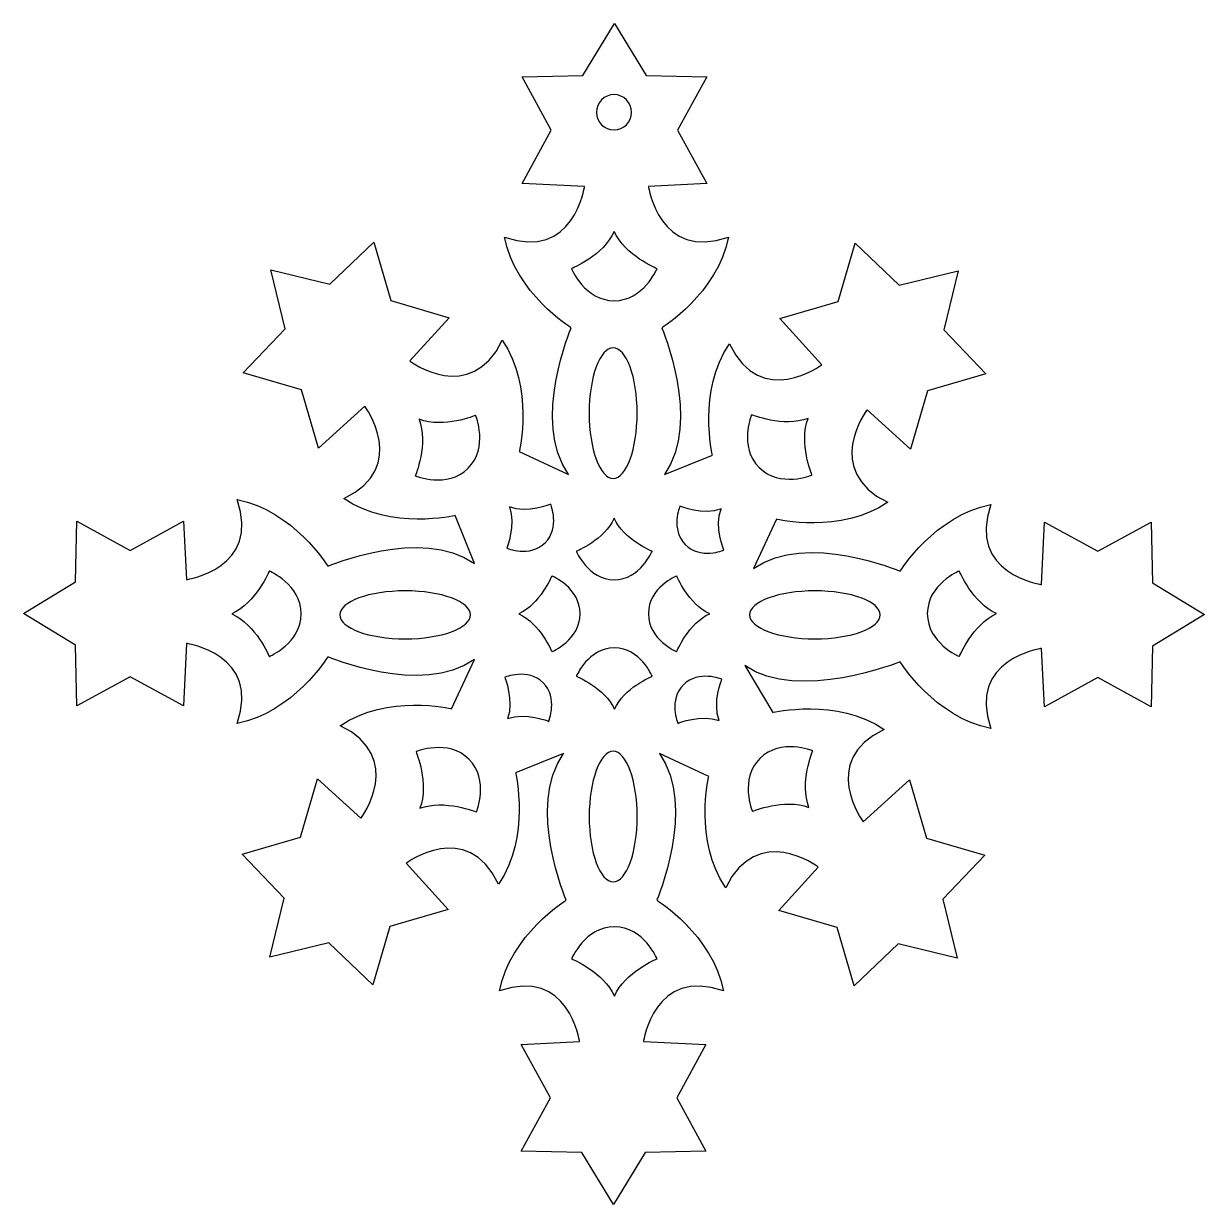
# Model space of a CAD drawing. Header units: centimetres. Extents: x 2 to 128, y -104 to 2.
# Drawn here: x 66.21 to 76.21, y -104.39 to -94.39 of the extents above; entities that cross this region are included whole.
import ezdxf

# ---------------------------------------------------------------- set-up
doc = ezdxf.new("R2010")
doc.units = ezdxf.units.CM
doc.header["$MEASUREMENT"] = 0
doc.layers.add('layer 1', color=7, linetype='Continuous')

msp = doc.modelspace()

# ---------------------------------------------------------------- linework, layer by layer
at = {"layer": 'layer 1', "color": 250}
for points, knots in [([(73.71383, -100.79589), (73.71383, -100.79589), (73.32254, -101.15208), (73.32254, -101.15208), (73.32254, -101.15208), (73.32254, -101.15208), (72.93935, -100.64119), (73.49815, -100.36976), (73.49815, -100.36976), (73.09901, -100.09835), (72.55618, -100.22607), (72.55618, -100.22607), (72.55618, -100.22607), (72.55618, -100.22607), (72.32037, -99.82958), (72.32037, -99.82958), (72.32037, -99.82958), (72.77195, -100.14568), (73.63505, -99.79732), (73.63505, -99.79732), (73.63505, -99.79732), (73.63505, -99.79732), (73.92857, -100.27147), (74.40273, -100.36179), (74.40273, -100.36179), (74.19952, -99.77474), (74.83172, -99.68443), (74.83172, -99.68443), (74.83172, -99.68443), (74.83172, -99.68443), (74.85655, -100.17828), (74.85655, -100.17828), (74.85655, -100.17828), (74.85655, -100.17828), (75.30813, -99.93078), (75.30813, -99.93078), (75.30813, -99.93078), (75.30813, -99.93078), (75.75971, -100.17828), (75.75971, -100.17828), (75.75971, -100.17828), (75.75971, -100.17828), (75.77117, -99.66345), (75.77117, -99.66345), (75.77117, -99.66345), (75.77117, -99.66345), (76.21128, -99.39613), (76.21128, -99.39613), (76.21128, -99.39613), (76.21128, -99.39613), (75.77117, -99.12879), (75.77117, -99.12879), (75.77117, -99.12879), (75.77117, -99.12879), (75.75971, -98.61397), (75.75971, -98.61397), (75.75971, -98.61397), (75.75971, -98.61397), (75.30813, -98.86146), (75.30813, -98.86146), (75.30813, -98.86146), (75.30813, -98.86146), (74.85655, -98.61397), (74.85655, -98.61397), (74.85655, -98.61397), (74.85655, -98.61397), (74.83172, -99.14253), (74.83172, -99.14253), (74.83172, -99.14253), (74.83172, -99.14253), (74.19952, -99.05221), (74.40273, -98.46516), (74.40273, -98.46516), (73.92857, -98.55548), (73.63505, -99.02963), (73.63505, -99.02963), (73.63505, -99.02963), (73.63505, -99.02963), (72.84479, -98.69094), (72.39322, -99.00705), (72.39322, -99.00705), (72.39322, -99.00705), (72.58785, -98.59028), (72.58785, -98.59028), (72.58785, -98.59028), (72.58785, -98.59028), (73.13068, -98.718), (73.52982, -98.44658), (73.52982, -98.44658), (72.97102, -98.17516), (73.35419, -97.66427), (73.35419, -97.66427), (73.35419, -97.66427), (73.35419, -97.66427), (73.72097, -97.99592), (73.72097, -97.99592), (73.72097, -97.99592), (73.72097, -97.99592), (73.86527, -97.50161), (73.86527, -97.50161), (73.86527, -97.50161), (73.86527, -97.50161), (74.35959, -97.3573), (74.35959, -97.3573), (74.35959, -97.3573), (74.35959, -97.3573), (74.00366, -96.98514), (74.00366, -96.98514), (74.00366, -96.98514), (74.00366, -96.98514), (74.12583, -96.48491), (74.12583, -96.48491), (74.12583, -96.48491), (74.12583, -96.48491), (73.62559, -96.60708), (73.62559, -96.60708), (73.62559, -96.60708), (73.62559, -96.60708), (73.25345, -96.25115), (73.25345, -96.25115), (73.25345, -96.25115), (73.25345, -96.25115), (73.10915, -96.74547), (73.10915, -96.74547), (73.10915, -96.74547), (73.10915, -96.74547), (72.61483, -96.88979), (72.61483, -96.88979), (72.61483, -96.88979), (72.61483, -96.88979), (72.97102, -97.28108), (72.97102, -97.28108), (72.97102, -97.28108), (72.97102, -97.28108), (72.46013, -97.66427), (72.1887, -97.10548), (72.1887, -97.10548), (71.91729, -97.50461), (72.04501, -98.04744), (72.04501, -98.04744), (72.04501, -98.04744), (72.04501, -98.04744), (71.63884, -98.21041), (71.63884, -98.21041), (71.63884, -98.21041), (71.95495, -97.75883), (71.61625, -96.96857), (71.61625, -96.96857), (71.61625, -96.96857), (71.61625, -96.96857), (72.09041, -96.67505), (72.18073, -96.2009), (72.18073, -96.2009), (71.59368, -96.4041), (71.50335, -95.77189), (71.50335, -95.77189), (71.50335, -95.77189), (71.50335, -95.77189), (71.99722, -95.74707), (71.99722, -95.74707), (71.99722, -95.74707), (71.99722, -95.74707), (71.74972, -95.29549), (71.74972, -95.29549), (71.74972, -95.29549), (71.74972, -95.29549), (71.99722, -94.84391), (71.99722, -94.84391), (71.99722, -94.84391), (71.99722, -94.84391), (71.48239, -94.83245), (71.48239, -94.83245), (71.48239, -94.83245), (71.48239, -94.83245), (71.21507, -94.39233), (71.21507, -94.39233), (71.21507, -94.39233), (71.21507, -94.39233), (70.94772, -94.83245), (70.94772, -94.83245), (70.94772, -94.83245), (70.94772, -94.83245), (70.4329, -94.84391), (70.4329, -94.84391), (70.4329, -94.84391), (70.4329, -94.84391), (70.68041, -95.29549), (70.68041, -95.29549), (70.68041, -95.29549), (70.68041, -95.29549), (70.4329, -95.74707), (70.4329, -95.74707), (70.4329, -95.74707), (70.4329, -95.74707), (70.96148, -95.77189), (70.96148, -95.77189), (70.96148, -95.77189), (70.96148, -95.77189), (70.87116, -96.4041), (70.2841, -96.2009), (70.2841, -96.2009), (70.37443, -96.67505), (70.84857, -96.96857), (70.84857, -96.96857), (70.84857, -96.96857), (70.84857, -96.96857), (70.50989, -97.75883), (70.82599, -98.21041), (70.82599, -98.21041), (70.82599, -98.21041), (70.40922, -98.01577), (70.40922, -98.01577), (70.40922, -98.01577), (70.40922, -98.01577), (70.53695, -97.47294), (70.26553, -97.0738), (70.26553, -97.0738), (69.99411, -97.6326), (69.48321, -97.24943), (69.48321, -97.24943), (69.48321, -97.24943), (69.48321, -97.24943), (69.81487, -96.88267), (69.81487, -96.88267), (69.81487, -96.88267), (69.81487, -96.88267), (69.32054, -96.73835), (69.32054, -96.73835), (69.32054, -96.73835), (69.32054, -96.73835), (69.17624, -96.24403), (69.17624, -96.24403), (69.17624, -96.24403), (69.17624, -96.24403), (68.80408, -96.59997), (68.80408, -96.59997), (68.80408, -96.59997), (68.80408, -96.59997), (68.30385, -96.47778), (68.30385, -96.47778), (68.30385, -96.47778), (68.30385, -96.47778), (68.42602, -96.97802), (68.42602, -96.97802), (68.42602, -96.97802), (68.42602, -96.97802), (68.0701, -97.35017), (68.0701, -97.35017), (68.0701, -97.35017), (68.0701, -97.35017), (68.56442, -97.49448), (68.56442, -97.49448), (68.56442, -97.49448), (68.56442, -97.49448), (68.70873, -97.98879), (68.70873, -97.98879), (68.70873, -97.98879), (68.70873, -97.98879), (69.10002, -97.6326), (69.10002, -97.6326), (69.10002, -97.6326), (69.10002, -97.6326), (69.48321, -98.1435), (68.92442, -98.41492), (68.92442, -98.41492), (69.32356, -98.68633), (69.86638, -98.55861), (69.86638, -98.55861), (69.86638, -98.55861), (69.86638, -98.55861), (70.02935, -98.96478), (70.02935, -98.96478), (70.02935, -98.96478), (69.57777, -98.64869), (68.78752, -98.98737), (68.78752, -98.98737), (68.78752, -98.98737), (68.78752, -98.98737), (68.49399, -98.51321), (68.01984, -98.42289), (68.01984, -98.42289), (68.22305, -99.00994), (67.59084, -99.10026), (67.59084, -99.10026), (67.59084, -99.10026), (67.59084, -99.10026), (67.56601, -98.6064), (67.56601, -98.6064), (67.56601, -98.6064), (67.56601, -98.6064), (67.11443, -98.8539), (67.11443, -98.8539), (67.11443, -98.8539), (67.11443, -98.8539), (66.66286, -98.6064), (66.66286, -98.6064), (66.66286, -98.6064), (66.66286, -98.6064), (66.6514, -99.12123), (66.6514, -99.12123), (66.6514, -99.12123), (66.6514, -99.12123), (66.21128, -99.38855), (66.21128, -99.38855), (66.21128, -99.38855), (66.21128, -99.38855), (66.6514, -99.65589), (66.6514, -99.65589), (66.6514, -99.65589), (66.6514, -99.65589), (66.66286, -100.1707), (66.66286, -100.1707), (66.66286, -100.1707), (66.66286, -100.1707), (67.11443, -99.92321), (67.11443, -99.92321), (67.11443, -99.92321), (67.11443, -99.92321), (67.56601, -100.1707), (67.56601, -100.1707), (67.56601, -100.1707), (67.56601, -100.1707), (67.59084, -99.64216), (67.59084, -99.64216), (67.59084, -99.64216), (67.59084, -99.64216), (68.22304, -99.73246), (68.01984, -100.31952), (68.01984, -100.31952), (68.494, -100.2292), (68.78752, -99.75504), (68.78752, -99.75504), (68.78752, -99.75504), (68.78752, -99.75504), (69.57777, -100.09373), (70.02935, -99.77762), (70.02935, -99.77762), (70.02935, -99.77762), (69.83471, -100.1944), (69.83471, -100.1944), (69.83471, -100.1944), (69.83471, -100.1944), (69.29188, -100.06668), (68.89274, -100.33809), (68.89274, -100.33809), (69.45154, -100.60951), (69.06836, -101.12041), (69.06836, -101.12041), (69.06836, -101.12041), (69.06836, -101.12041), (68.70159, -100.78875), (68.70159, -100.78875), (68.70159, -100.78875), (68.70159, -100.78875), (68.55728, -101.28308), (68.55728, -101.28308), (68.55728, -101.28308), (68.55728, -101.28308), (68.06297, -101.42738), (68.06297, -101.42738), (68.06297, -101.42738), (68.06297, -101.42738), (68.41891, -101.79953), (68.41891, -101.79953), (68.41891, -101.79953), (68.41891, -101.79953), (68.29673, -102.29977), (68.29673, -102.29977), (68.29673, -102.29977), (68.29673, -102.29977), (68.79697, -102.1776), (68.79697, -102.1776), (68.79697, -102.1776), (68.79697, -102.1776), (69.16911, -102.53352), (69.16911, -102.53352), (69.16911, -102.53352), (69.16911, -102.53352), (69.31342, -102.0392), (69.31342, -102.0392), (69.31342, -102.0392), (69.31342, -102.0392), (69.80774, -101.89489), (69.80774, -101.89489), (69.80774, -101.89489), (69.80774, -101.89489), (69.45154, -101.5036), (69.45154, -101.5036), (69.45154, -101.5036), (69.45154, -101.5036), (69.96243, -101.12041), (70.23386, -101.6792), (70.23386, -101.6792), (70.50527, -101.28007), (70.37755, -100.73723), (70.37755, -100.73723), (70.37755, -100.73723), (70.37755, -100.73723), (70.78372, -100.57427), (70.78372, -100.57427), (70.78372, -100.57427), (70.46763, -101.02586), (70.80631, -101.8161), (70.80631, -101.8161), (70.80631, -101.8161), (70.80631, -101.8161), (70.33215, -102.10963), (70.24183, -102.58379), (70.24183, -102.58379), (70.82888, -102.38057), (70.91921, -103.01279), (70.91921, -103.01279), (70.91921, -103.01279), (70.91921, -103.01279), (70.42534, -103.03761), (70.42534, -103.03761), (70.42534, -103.03761), (70.42534, -103.03761), (70.67284, -103.48919), (70.67284, -103.48919), (70.67284, -103.48919), (70.67284, -103.48919), (70.42534, -103.94077), (70.42534, -103.94077), (70.42534, -103.94077), (70.42534, -103.94077), (70.94017, -103.95223), (70.94017, -103.95223), (70.94017, -103.95223), (70.94017, -103.95223), (71.20749, -104.39233), (71.20749, -104.39233), (71.20749, -104.39233), (71.20749, -104.39233), (71.47484, -103.95222), (71.47484, -103.95222), (71.47484, -103.95222), (71.47484, -103.95222), (71.98964, -103.94077), (71.98964, -103.94077), (71.98964, -103.94077), (71.98964, -103.94077), (71.74216, -103.48919), (71.74216, -103.48919), (71.74216, -103.48919), (71.74216, -103.48919), (71.98964, -103.03761), (71.98964, -103.03761), (71.98964, -103.03761), (71.98964, -103.03761), (71.46109, -103.01279), (71.46109, -103.01279), (71.46109, -103.01279), (71.46109, -103.01279), (71.5514, -102.38057), (72.13846, -102.58379), (72.13846, -102.58379), (72.04815, -102.10963), (71.57399, -101.81611), (71.57399, -101.81611), (71.57399, -101.81611), (71.57399, -101.81611), (71.91267, -101.02586), (71.59657, -100.57427), (71.59657, -100.57427), (71.59657, -100.57427), (72.01335, -100.7689), (72.01335, -100.7689), (72.01335, -100.7689), (72.01335, -100.7689), (71.88561, -101.31174), (72.15703, -101.71087), (72.15703, -101.71087), (72.42845, -101.15208), (72.93935, -101.53526), (72.93935, -101.53526), (72.93935, -101.53526), (72.93935, -101.53526), (72.60769, -101.90203), (72.60769, -101.90203), (72.60769, -101.90203), (72.60769, -101.90203), (73.10201, -102.04633), (73.10201, -102.04633), (73.10201, -102.04633), (73.10201, -102.04633), (73.24632, -102.54065), (73.24632, -102.54065), (73.24632, -102.54065), (73.24632, -102.54065), (73.61847, -102.18471), (73.61847, -102.18471), (73.61847, -102.18471), (73.61847, -102.18471), (74.1187, -102.30689), (74.1187, -102.30689), (74.1187, -102.30689), (74.1187, -102.30689), (73.99654, -101.80665), (73.99654, -101.80665), (73.99654, -101.80665), (73.99654, -101.80665), (74.35247, -101.43451), (74.35247, -101.43451), (74.35247, -101.43451), (74.35247, -101.43451), (73.85815, -101.2902), (73.85815, -101.2902), (73.85815, -101.2902), (73.85815, -101.2902), (73.71383, -100.79589), (73.71383, -100.79589)], [0, 0, 0, 0, 0.0077519, 0.0077519, 0.0077519, 0.0077519, 0.0155039, 0.0155039, 0.0155039, 0.0155039, 0.0232558, 0.0232558, 0.0232558, 0.0232558, 0.0310078, 0.0310078, 0.0310078, 0.0310078, 0.0387597, 0.0387597, 0.0387597, 0.0387597, 0.0465116, 0.0465116, 0.0465116, 0.0465116, 0.0542636, 0.0542636, 0.0542636, 0.0542636, 0.0620155, 0.0620155, 0.0620155, 0.0620155, 0.0697674, 0.0697674, 0.0697674, 0.0697674, 0.0775194, 0.0775194, 0.0775194, 0.0775194, 0.0852713, 0.0852713, 0.0852713, 0.0852713, 0.0930233, 0.0930233, 0.0930233, 0.0930233, 0.1007752, 0.1007752, 0.1007752, 0.1007752, 0.1085271, 0.1085271, 0.1085271, 0.1085271, 0.1162791, 0.1162791, 0.1162791, 0.1162791, 0.124031, 0.124031, 0.124031, 0.124031, 0.1317829, 0.1317829, 0.1317829, 0.1317829, 0.1395349, 0.1395349, 0.1395349, 0.1395349, 0.1472868, 0.1472868, 0.1472868, 0.1472868, 0.1550388, 0.1550388, 0.1550388, 0.1550388, 0.1627907, 0.1627907, 0.1627907, 0.1627907, 0.1705426, 0.1705426, 0.1705426, 0.1705426, 0.1782946, 0.1782946, 0.1782946, 0.1782946, 0.1860465, 0.1860465, 0.1860465, 0.1860465, 0.1937984, 0.1937984, 0.1937984, 0.1937984, 0.2015504, 0.2015504, 0.2015504, 0.2015504, 0.2093023, 0.2093023, 0.2093023, 0.2093023, 0.2170543, 0.2170543, 0.2170543, 0.2170543, 0.2248062, 0.2248062, 0.2248062, 0.2248062, 0.2325581, 0.2325581, 0.2325581, 0.2325581, 0.2403101, 0.2403101, 0.2403101, 0.2403101, 0.248062, 0.248062, 0.248062, 0.248062, 0.255814, 0.255814, 0.255814, 0.255814, 0.2635659, 0.2635659, 0.2635659, 0.2635659, 0.2713178, 0.2713178, 0.2713178, 0.2713178, 0.2790698, 0.2790698, 0.2790698, 0.2790698, 0.2868217, 0.2868217, 0.2868217, 0.2868217, 0.2945736, 0.2945736, 0.2945736, 0.2945736, 0.3023256, 0.3023256, 0.3023256, 0.3023256, 0.3100775, 0.3100775, 0.3100775, 0.3100775, 0.3178295, 0.3178295, 0.3178295, 0.3178295, 0.3255814, 0.3255814, 0.3255814, 0.3255814, 0.3333333, 0.3333333, 0.3333333, 0.3333333, 0.3410853, 0.3410853, 0.3410853, 0.3410853, 0.3488372, 0.3488372, 0.3488372, 0.3488372, 0.3565891, 0.3565891, 0.3565891, 0.3565891, 0.3643411, 0.3643411, 0.3643411, 0.3643411, 0.372093, 0.372093, 0.372093, 0.372093, 0.379845, 0.379845, 0.379845, 0.379845, 0.3875969, 0.3875969, 0.3875969, 0.3875969, 0.3953488, 0.3953488, 0.3953488, 0.3953488, 0.4031008, 0.4031008, 0.4031008, 0.4031008, 0.4108527, 0.4108527, 0.4108527, 0.4108527, 0.4186047, 0.4186047, 0.4186047, 0.4186047, 0.4263566, 0.4263566, 0.4263566, 0.4263566, 0.4341085, 0.4341085, 0.4341085, 0.4341085, 0.4418605, 0.4418605, 0.4418605, 0.4418605, 0.4496124, 0.4496124, 0.4496124, 0.4496124, 0.4573643, 0.4573643, 0.4573643, 0.4573643, 0.4651163, 0.4651163, 0.4651163, 0.4651163, 0.4728682, 0.4728682, 0.4728682, 0.4728682, 0.4806202, 0.4806202, 0.4806202, 0.4806202, 0.4883721, 0.4883721, 0.4883721, 0.4883721, 0.496124, 0.496124, 0.496124, 0.496124, 0.503876, 0.503876, 0.503876, 0.503876, 0.5116279, 0.5116279, 0.5116279, 0.5116279, 0.5193798, 0.5193798, 0.5193798, 0.5193798, 0.5271318, 0.5271318, 0.5271318, 0.5271318, 0.5348837, 0.5348837, 0.5348837, 0.5348837, 0.5426357, 0.5426357, 0.5426357, 0.5426357, 0.5503876, 0.5503876, 0.5503876, 0.5503876, 0.5581395, 0.5581395, 0.5581395, 0.5581395, 0.5658915, 0.5658915, 0.5658915, 0.5658915, 0.5736434, 0.5736434, 0.5736434, 0.5736434, 0.5813953, 0.5813953, 0.5813953, 0.5813953, 0.5891473, 0.5891473, 0.5891473, 0.5891473, 0.5968992, 0.5968992, 0.5968992, 0.5968992, 0.6046512, 0.6046512, 0.6046512, 0.6046512, 0.6124031, 0.6124031, 0.6124031, 0.6124031, 0.620155, 0.620155, 0.620155, 0.620155, 0.627907, 0.627907, 0.627907, 0.627907, 0.6356589, 0.6356589, 0.6356589, 0.6356589, 0.6434109, 0.6434109, 0.6434109, 0.6434109, 0.6511628, 0.6511628, 0.6511628, 0.6511628, 0.6589147, 0.6589147, 0.6589147, 0.6589147, 0.6666667, 0.6666667, 0.6666667, 0.6666667, 0.6744186, 0.6744186, 0.6744186, 0.6744186, 0.6821705, 0.6821705, 0.6821705, 0.6821705, 0.6899225, 0.6899225, 0.6899225, 0.6899225, 0.6976744, 0.6976744, 0.6976744, 0.6976744, 0.7054264, 0.7054264, 0.7054264, 0.7054264, 0.7131783, 0.7131783, 0.7131783, 0.7131783, 0.7209302, 0.7209302, 0.7209302, 0.7209302, 0.7286822, 0.7286822, 0.7286822, 0.7286822, 0.7364341, 0.7364341, 0.7364341, 0.7364341, 0.744186, 0.744186, 0.744186, 0.744186, 0.751938, 0.751938, 0.751938, 0.751938, 0.7596899, 0.7596899, 0.7596899, 0.7596899, 0.7674419, 0.7674419, 0.7674419, 0.7674419, 0.7751938, 0.7751938, 0.7751938, 0.7751938, 0.7829457, 0.7829457, 0.7829457, 0.7829457, 0.7906977, 0.7906977, 0.7906977, 0.7906977, 0.7984496, 0.7984496, 0.7984496, 0.7984496, 0.8062016, 0.8062016, 0.8062016, 0.8062016, 0.8139535, 0.8139535, 0.8139535, 0.8139535, 0.8217054, 0.8217054, 0.8217054, 0.8217054, 0.8294574, 0.8294574, 0.8294574, 0.8294574, 0.8372093, 0.8372093, 0.8372093, 0.8372093, 0.8449612, 0.8449612, 0.8449612, 0.8449612, 0.8527132, 0.8527132, 0.8527132, 0.8527132, 0.8604651, 0.8604651, 0.8604651, 0.8604651, 0.8682171, 0.8682171, 0.8682171, 0.8682171, 0.875969, 0.875969, 0.875969, 0.875969, 0.8837209, 0.8837209, 0.8837209, 0.8837209, 0.8914729, 0.8914729, 0.8914729, 0.8914729, 0.8992248, 0.8992248, 0.8992248, 0.8992248, 0.9069767, 0.9069767, 0.9069767, 0.9069767, 0.9147287, 0.9147287, 0.9147287, 0.9147287, 0.9224806, 0.9224806, 0.9224806, 0.9224806, 0.9302326, 0.9302326, 0.9302326, 0.9302326, 0.9379845, 0.9379845, 0.9379845, 0.9379845, 0.9457364, 0.9457364, 0.9457364, 0.9457364, 0.9534884, 0.9534884, 0.9534884, 0.9534884, 0.9612403, 0.9612403, 0.9612403, 0.9612403, 0.9689922, 0.9689922, 0.9689922, 0.9689922, 0.9767442, 0.9767442, 0.9767442, 0.9767442, 0.9844961, 0.9844961, 0.9844961, 0.9844961, 1, 1, 1, 1]), ([(71.21129, -95.29187), (71.12896, -95.29187), (71.06222, -95.22514), (71.06222, -95.14282), (71.06222, -95.14282), (71.06222, -95.06049), (71.12896, -94.99376), (71.21129, -94.99376), (71.21129, -94.99376), (71.2936, -94.99376), (71.36034, -95.06049), (71.36034, -95.14282), (71.36034, -95.14282), (71.36034, -95.22514), (71.2936, -95.29187), (71.21129, -95.29187)], [0, 0, 0, 0, 0.2, 0.2, 0.2, 0.2, 0.4, 0.4, 0.4, 0.4, 0.6, 0.6, 0.6, 0.6, 1, 1, 1, 1]), ([(71.21291, -96.73893), (70.96453, -96.73893), (70.85164, -96.46799), (70.85164, -96.46799), (70.85164, -96.46799), (70.85164, -96.46799), (71.12259, -96.3551), (71.21291, -96.15189), (71.21291, -96.15189), (71.30322, -96.3551), (71.57561, -96.46799), (71.57561, -96.46799), (71.57561, -96.46799), (71.57561, -96.46799), (71.46127, -96.73893), (71.21291, -96.73893)], [0, 0, 0, 0, 0.2, 0.2, 0.2, 0.2, 0.4, 0.4, 0.4, 0.4, 0.6, 0.6, 0.6, 0.6, 1, 1, 1, 1]), ([(71.20408, -97.13786), (71.31631, -97.13787), (71.4073, -97.38553), (71.40733, -97.69102), (71.40733, -97.69102), (71.40737, -97.9965), (71.31643, -98.24413), (71.20421, -98.24412), (71.20421, -98.24412), (71.09198, -98.24412), (71.00098, -97.99646), (71.00096, -97.69097), (71.00096, -97.69097), (71.00092, -97.38549), (71.09186, -97.13786), (71.20408, -97.13786)], [0, 0, 0, 0, 0.2, 0.2, 0.2, 0.2, 0.4, 0.4, 0.4, 0.4, 0.6, 0.6, 0.6, 0.6, 1, 1, 1, 1]), ([(69.97537, -98.15846), (69.79975, -98.33409), (69.52834, -98.22233), (69.52834, -98.22233), (69.52834, -98.22233), (69.52834, -98.22233), (69.64009, -97.95091), (69.56026, -97.74337), (69.56026, -97.74337), (69.76781, -97.82319), (70.04025, -97.71041), (70.04025, -97.71041), (70.04025, -97.71041), (70.04025, -97.71041), (70.15099, -97.98284), (69.97537, -98.15846)], [0, 0, 0, 0, 0.2, 0.2, 0.2, 0.2, 0.4, 0.4, 0.4, 0.4, 0.6, 0.6, 0.6, 0.6, 1, 1, 1, 1]), ([(72.88765, -98.21591), (72.88765, -98.21591), (72.61523, -98.32664), (72.4396, -98.15102), (72.4396, -98.15102), (72.26398, -97.9754), (72.37574, -97.70399), (72.37574, -97.70399), (72.37574, -97.70399), (72.37574, -97.70399), (72.64716, -97.81574), (72.85471, -97.73591), (72.85471, -97.73591), (72.77488, -97.94347), (72.88765, -98.21591), (72.88765, -98.21591)], [0, 0, 0, 0, 0.2, 0.2, 0.2, 0.2, 0.4, 0.4, 0.4, 0.4, 0.6, 0.6, 0.6, 0.6, 1, 1, 1, 1]), ([(70.6282, -98.78852), (70.50017, -98.91654), (70.3023, -98.83507), (70.3023, -98.83507), (70.3023, -98.83507), (70.3023, -98.83507), (70.38378, -98.63722), (70.32558, -98.48592), (70.32558, -98.48592), (70.47688, -98.5441), (70.67549, -98.46189), (70.67549, -98.46189), (70.67549, -98.46189), (70.67549, -98.46189), (70.75622, -98.66049), (70.6282, -98.78852)], [0, 0, 0, 0, 0.2, 0.2, 0.2, 0.2, 0.4, 0.4, 0.4, 0.4, 0.6, 0.6, 0.6, 0.6, 1, 1, 1, 1]), ([(72.14194, -98.85205), (72.14194, -98.85205), (71.94334, -98.93277), (71.81532, -98.80475), (71.81532, -98.80475), (71.68729, -98.67673), (71.76876, -98.47886), (71.76876, -98.47886), (71.76876, -98.47886), (71.76876, -98.47886), (71.96662, -98.56034), (72.11794, -98.50214), (72.11794, -98.50214), (72.05973, -98.65345), (72.14194, -98.85205), (72.14194, -98.85205)], [0, 0, 0, 0, 0.2, 0.2, 0.2, 0.2, 0.4, 0.4, 0.4, 0.4, 0.6, 0.6, 0.6, 0.6, 1, 1, 1, 1]), ([(71.53438, -98.86156), (71.53438, -98.86156), (71.43307, -99.10164), (71.21299, -99.10164), (71.21299, -99.10164), (70.99291, -99.10164), (70.89286, -98.86156), (70.89286, -98.86156), (70.89286, -98.86156), (70.89286, -98.86156), (71.13296, -98.76152), (71.21299, -98.58146), (71.21299, -98.58146), (71.29302, -98.76152), (71.53438, -98.86156), (71.53438, -98.86156)], [0, 0, 0, 0, 0.2, 0.2, 0.2, 0.2, 0.4, 0.4, 0.4, 0.4, 0.6, 0.6, 0.6, 0.6, 1, 1, 1, 1]), ([(68.56236, -99.39095), (68.56237, -99.63931), (68.29142, -99.7522), (68.29142, -99.7522), (68.29142, -99.7522), (68.29142, -99.7522), (68.17853, -99.48125), (67.97533, -99.39095), (67.97533, -99.39095), (68.17853, -99.30063), (68.29142, -99.02823), (68.29142, -99.02823), (68.29142, -99.02823), (68.29142, -99.02823), (68.56237, -99.14257), (68.56236, -99.39095)], [0, 0, 0, 0, 0.2, 0.2, 0.2, 0.2, 0.4, 0.4, 0.4, 0.4, 0.6, 0.6, 0.6, 0.6, 1, 1, 1, 1]), ([(70.92508, -99.39086), (70.92508, -99.61093), (70.68499, -99.71096), (70.68499, -99.71096), (70.68499, -99.71096), (70.68499, -99.71096), (70.58495, -99.47088), (70.40489, -99.39085), (70.40489, -99.39085), (70.58495, -99.31083), (70.68499, -99.06947), (70.68499, -99.06947), (70.68499, -99.06947), (70.68499, -99.06947), (70.92508, -99.17078), (70.92508, -99.39086)], [0, 0, 0, 0, 0.2, 0.2, 0.2, 0.2, 0.4, 0.4, 0.4, 0.4, 0.6, 0.6, 0.6, 0.6, 1, 1, 1, 1]), ([(72.02238, -99.38955), (71.84232, -99.46958), (71.74228, -99.71095), (71.74228, -99.71095), (71.74228, -99.71095), (71.74228, -99.71095), (71.50219, -99.60964), (71.50219, -99.38955), (71.50219, -99.38955), (71.50219, -99.16948), (71.74228, -99.06944), (71.74228, -99.06944), (71.74228, -99.06944), (71.74228, -99.06944), (71.84232, -99.30953), (72.02238, -99.38955)], [0, 0, 0, 0, 0.2, 0.2, 0.2, 0.2, 0.4, 0.4, 0.4, 0.4, 0.6, 0.6, 0.6, 0.6, 1, 1, 1, 1]), ([(74.13586, -99.75218), (74.13586, -99.75218), (73.86491, -99.63784), (73.86491, -99.38948), (73.86491, -99.38948), (73.86491, -99.1411), (74.13586, -99.02821), (74.13586, -99.02821), (74.13586, -99.02821), (74.13586, -99.02821), (74.24875, -99.29915), (74.45196, -99.38948), (74.45196, -99.38948), (74.24875, -99.47979), (74.13586, -99.75218), (74.13586, -99.75218)], [0, 0, 0, 0, 0.2, 0.2, 0.2, 0.2, 0.4, 0.4, 0.4, 0.4, 0.6, 0.6, 0.6, 0.6, 1, 1, 1, 1]), ([(69.44279, -99.19643), (69.74835, -99.19639), (69.99604, -99.28734), (69.99604, -99.39956), (69.99604, -99.39956), (69.99604, -99.51179), (69.74835, -99.60278), (69.44279, -99.60281), (69.44279, -99.60281), (69.13725, -99.60284), (68.88956, -99.5119), (68.88956, -99.39968), (68.88956, -99.39968), (68.88956, -99.28746), (69.13725, -99.19645), (69.44279, -99.19643)], [0, 0, 0, 0, 0.2, 0.2, 0.2, 0.2, 0.4, 0.4, 0.4, 0.4, 0.6, 0.6, 0.6, 0.6, 1, 1, 1, 1]), ([(72.91279, -99.60281), (72.6073, -99.60278), (72.35965, -99.51179), (72.35964, -99.39956), (72.35964, -99.39956), (72.35962, -99.28734), (72.60726, -99.19639), (72.91275, -99.19643), (72.91275, -99.19643), (73.21824, -99.19645), (73.46589, -99.28746), (73.4659, -99.39968), (73.4659, -99.39968), (73.46592, -99.5119), (73.21828, -99.60284), (72.91279, -99.60281)], [0, 0, 0, 0, 0.2, 0.2, 0.2, 0.2, 0.4, 0.4, 0.4, 0.4, 0.6, 0.6, 0.6, 0.6, 1, 1, 1, 1]), ([(71.53439, -99.91885), (71.53439, -99.91885), (71.29431, -100.01889), (71.21429, -100.19895), (71.21429, -100.19895), (71.13426, -100.01889), (70.8929, -99.91885), (70.8929, -99.91885), (70.8929, -99.91885), (70.8929, -99.91885), (70.99421, -99.67877), (71.21429, -99.67877), (71.21429, -99.67877), (71.43437, -99.67877), (71.53439, -99.91885), (71.53439, -99.91885)], [0, 0, 0, 0, 0.2, 0.2, 0.2, 0.2, 0.4, 0.4, 0.4, 0.4, 0.6, 0.6, 0.6, 0.6, 1, 1, 1, 1]), ([(70.6585, -100.30154), (70.6585, -100.30154), (70.46065, -100.22006), (70.30935, -100.27826), (70.30935, -100.27826), (70.36755, -100.12696), (70.28534, -99.92835), (70.28534, -99.92835), (70.28534, -99.92835), (70.28534, -99.92835), (70.48393, -99.84763), (70.61196, -99.97566), (70.61196, -99.97566), (70.73999, -100.10368), (70.6585, -100.30154), (70.6585, -100.30154)], [0, 0, 0, 0, 0.2, 0.2, 0.2, 0.2, 0.4, 0.4, 0.4, 0.4, 0.6, 0.6, 0.6, 0.6, 1, 1, 1, 1]), ([(72.12498, -99.94533), (72.12498, -99.94533), (72.04351, -100.14318), (72.1017, -100.29449), (72.1017, -100.29449), (71.95039, -100.23629), (71.7518, -100.31851), (71.7518, -100.31851), (71.7518, -100.31851), (71.7518, -100.31851), (71.67105, -100.11991), (71.79909, -99.99189), (71.79909, -99.99189), (71.92712, -99.86386), (72.12498, -99.94533), (72.12498, -99.94533)], [0, 0, 0, 0, 0.2, 0.2, 0.2, 0.2, 0.4, 0.4, 0.4, 0.4, 0.6, 0.6, 0.6, 0.6, 1, 1, 1, 1]), ([(69.98281, -100.62269), (70.15844, -100.79834), (70.04668, -101.06973), (70.04668, -101.06973), (70.04668, -101.06973), (70.04668, -101.06973), (69.77526, -100.95798), (69.56771, -101.03781), (69.56771, -101.03781), (69.64753, -100.83026), (69.53475, -100.55782), (69.53475, -100.55782), (69.53475, -100.55782), (69.53475, -100.55782), (69.80719, -100.44708), (69.98281, -100.62269)], [0, 0, 0, 0, 0.2, 0.2, 0.2, 0.2, 0.4, 0.4, 0.4, 0.4, 0.6, 0.6, 0.6, 0.6, 1, 1, 1, 1]), ([(72.86216, -101.03035), (72.6546, -100.95052), (72.38217, -101.06331), (72.38217, -101.06331), (72.38217, -101.06331), (72.38217, -101.06331), (72.27144, -100.79088), (72.44704, -100.61526), (72.44704, -100.61526), (72.62266, -100.43963), (72.89409, -100.5514), (72.89409, -100.5514), (72.89409, -100.5514), (72.89409, -100.5514), (72.78232, -100.8228), (72.86216, -101.03035)], [0, 0, 0, 0, 0.2, 0.2, 0.2, 0.2, 0.4, 0.4, 0.4, 0.4, 0.6, 0.6, 0.6, 0.6, 1, 1, 1, 1]), ([(71.20443, -100.55478), (71.31666, -100.55478), (71.40765, -100.80243), (71.40769, -101.10792), (71.40769, -101.10792), (71.40771, -101.41341), (71.31676, -101.66104), (71.20455, -101.66103), (71.20455, -101.66103), (71.09232, -101.66102), (71.00133, -101.41337), (71.0013, -101.10788), (71.0013, -101.10788), (71.00127, -100.80239), (71.09222, -100.55475), (71.20443, -100.55478)], [0, 0, 0, 0, 0.2, 0.2, 0.2, 0.2, 0.4, 0.4, 0.4, 0.4, 0.6, 0.6, 0.6, 0.6, 1, 1, 1, 1]), ([(71.21438, -102.04148), (71.46274, -102.04148), (71.57564, -102.31242), (71.57564, -102.31242), (71.57564, -102.31242), (71.57564, -102.31242), (71.30468, -102.42532), (71.21438, -102.62853), (71.21438, -102.62853), (71.12406, -102.42532), (70.85166, -102.31242), (70.85166, -102.31242), (70.85166, -102.31242), (70.85166, -102.31242), (70.96601, -102.04148), (71.21438, -102.04148)], [0, 0, 0, 0, 0.2, 0.2, 0.2, 0.2, 0.4, 0.4, 0.4, 0.4, 0.6, 0.6, 0.6, 0.6, 1, 1, 1, 1])]:
    msp.add_open_spline(points, degree=3, knots=knots, dxfattribs=at)

doc.saveas('drawing.dxf')
